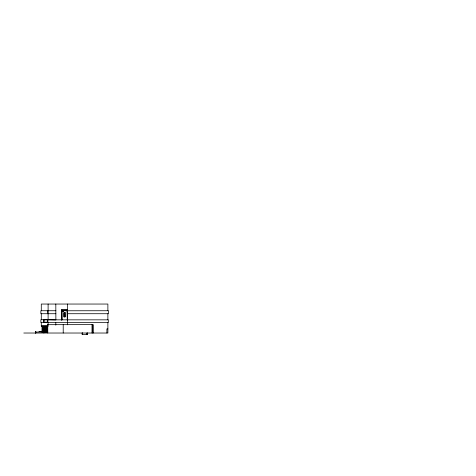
<?xml version="1.0" encoding="UTF-8"?>
<svg xmlns="http://www.w3.org/2000/svg" width="476" height="476" viewBox="0 0 476 476"><rect width="100%" height="100%" fill="white"/><g stroke="black" fill="none" stroke-linecap="round" stroke-linejoin="round"><path stroke-width="0.71" d="M82.122 332.998L82.122 334.479L87.34 334.479L87.34 333.022M82.336 334.479L82.336 332.998M82.402 334.479L82.402 332.998M41.977 332.153L42.031 326.108M42.673 332.165L42.727 326.114M44.214 332.194L44.268 326.143M45.666 332.194L45.726 326.143M63.266 311.203L62.79 311.149M61.636 320.003L61.779 309.947M62.38 310.786L63.219 311.149M63.243 311.048L62.13 310.929M62.124 310.768L62.469 310.971M62.683 311.066L63.231 311.078M61.541 309.947L67.586 309.894L67.616 319.949M67.586 309.894L61.565 309.953L61.707 320.027M61.618 310.774L108.385 310.733L108.385 313.72L67.61 313.72M65.111 312.661L63.903 312.673L63.962 316.891L65.153 316.879L65.087 312.655L63.951 312.72L63.998 316.837L65.099 316.808L65.033 312.726M55.894 310.733L40.859 310.733L40.859 313.72L55.894 313.72M48.159 319.699L40.871 319.699L40.871 322.597L108.302 322.585L108.302 319.836L43.483 319.836L43.483 322.585M47.713 322.169L44.143 322.169L44.143 319.836M41.287 325.792L48.106 325.792M48.106 326.25L41.287 326.25L41.287 322.597M107.879 328.91L106.886 328.91L106.886 333.022M38.931 331.623L47.755 331.623M35.617 332.058L47.755 332.058M23.8 333.022L107.879 333.022L107.879 322.585M43.887 333.016L43.893 332.058M67.479 310.59L67.568 319.926M67.211 310.59L67.372 319.955M67.158 310.596L67.277 319.937M61.85 309.953L61.951 320.027L61.791 310.661M107.879 310.733L107.879 304.045L41.287 304.045L41.287 310.733M107.879 313.72L107.879 319.836M93.094 333.022L93.094 324.638L47.648 324.68L47.648 332.058M92.874 324.638L92.874 333.022M92.005 324.638L92.005 333.022M67.61 304.045L67.61 324.816M63.213 324.638L63.213 333.022M55.811 304.045L55.87 319.973L48.106 319.699L48.106 313.72M55.811 322.597L55.811 325.15M48.183 310.733L48.183 313.72M48.106 304.045L48.106 310.733M48.106 322.597L48.106 325.15M47.892 319.836L47.892 322.585M47.677 310.733L47.677 313.72M47.755 324.68L47.755 333.022M47.487 319.836L47.487 322.169M41.287 313.72L41.287 319.699M35.843 333.022L35.843 331.611L35.367 331.605L35.367 333.022M35.617 331.611L35.617 333.022M87.06 332.998L87.06 334.479L87.126 332.998M43.578 326.137L43.518 332.188L43.572 326.137M45.03 326.137L44.97 332.188L45.03 326.137M46.452 326.137L46.392 332.188L46.452 326.137"/></g></svg>
